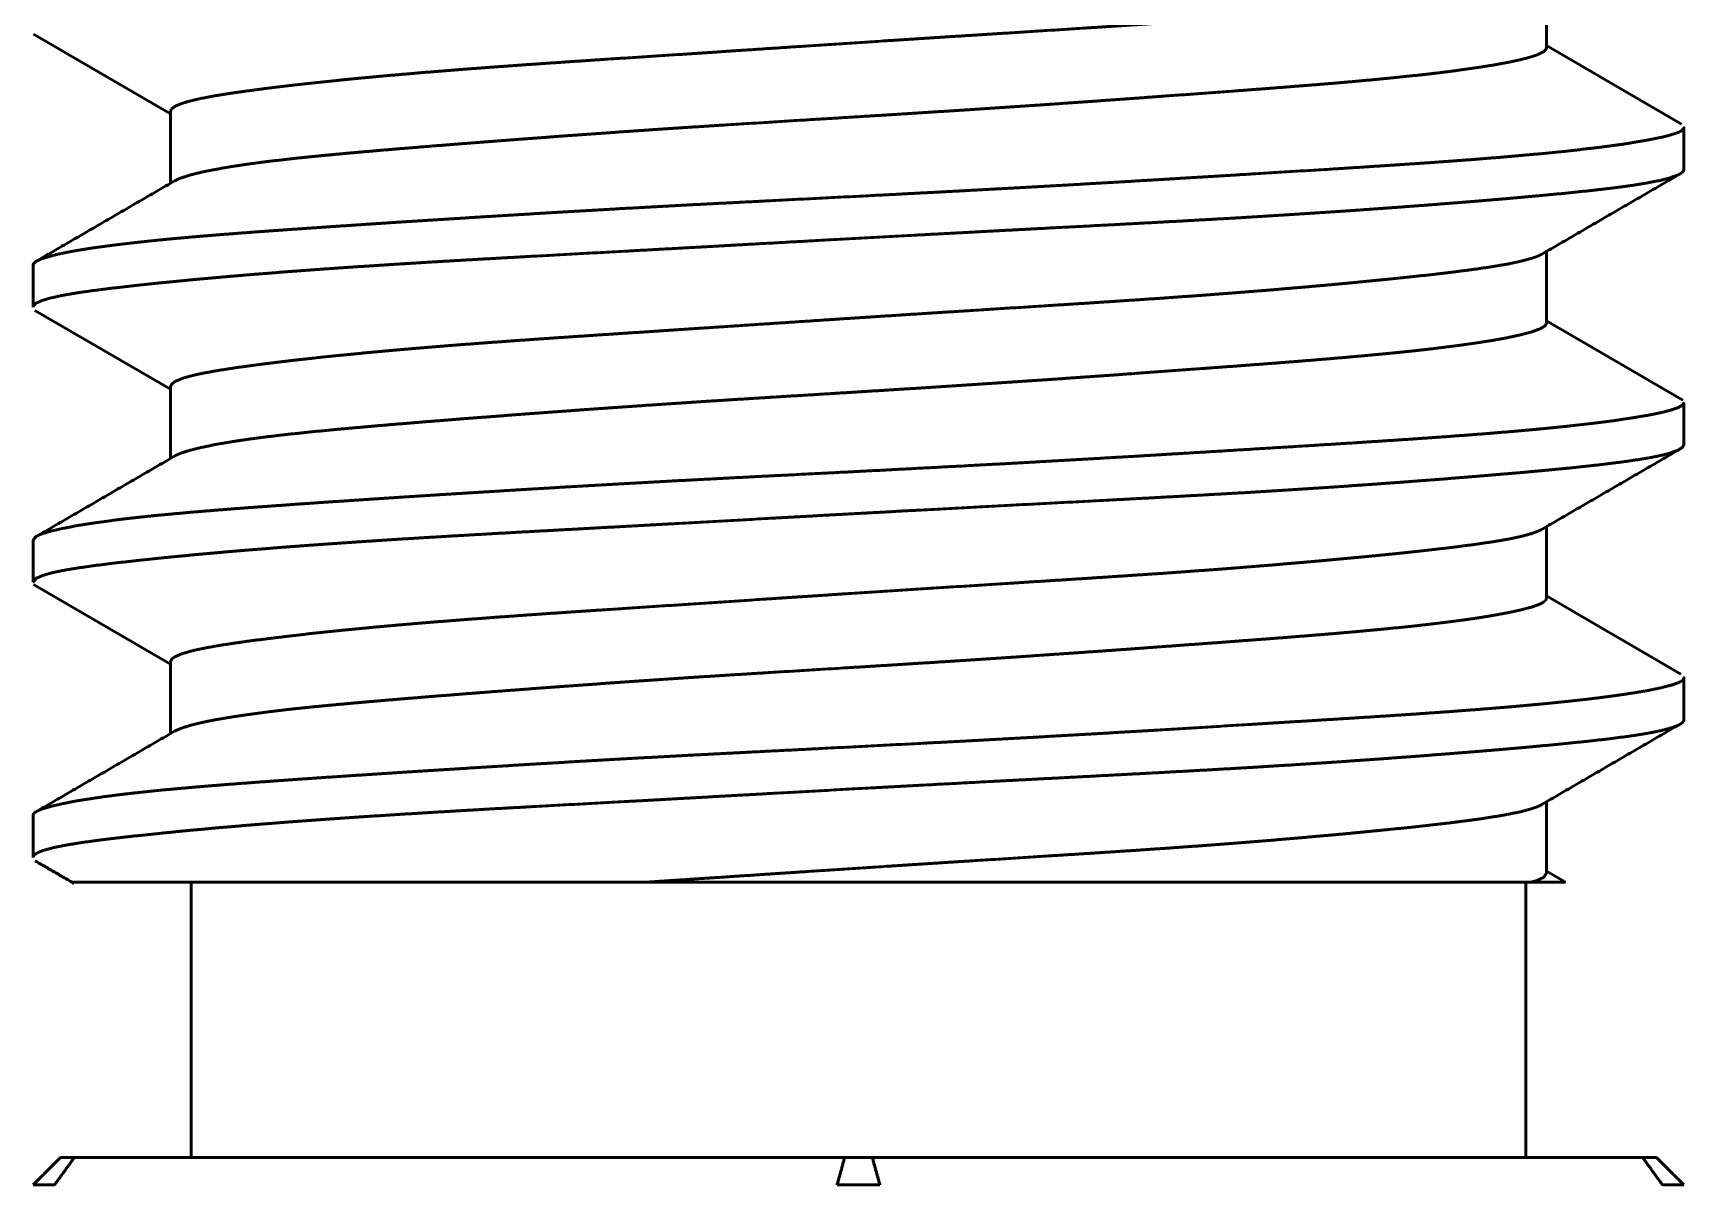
# Paper-space layout 'Layout1' of a CAD drawing. Header units: millimetres. Extents: x 0 to 420, y 0 to 297.
# Drawn here: x 94.93 to 100.93, y 152.51 to 156.69 of the extents above; entities that cross this region are included whole.
import ezdxf

# ---------------------------------------------------------------- set-up
doc = ezdxf.new("R2010")
doc.units = ezdxf.units.MM
doc.layers.add('170', color=7, linetype='Continuous', true_color=0xffffff)

psp = doc.layouts.get("Layout1")

# ---------------------------------------------------------------- linework, layer by layer
at = {"layer": '170', "color": 155, "linetype": 'Continuous', "lineweight": 50}
for p, q in [((100.4341, 156.6409), (100.4341, 156.9013)), ((94.936, 156.6908), (95.4341, 156.4013)), ((100.9254, 156.3639), (100.4341, 156.6493)), ((95.4341, 156.4101), (95.4341, 156.1493)), ((100.9341, 156.1991), (100.9341, 156.352)), ((100.4341, 155.6409), (100.4341, 155.9008)), ((94.9341, 155.8519), (94.9341, 155.6991)), ((94.9412, 155.6871), (95.4341, 155.4009)), ((100.9299, 155.361), (100.4341, 155.6491)), ((95.4341, 155.4101), (95.4341, 155.149)), ((100.9341, 155.1991), (100.9341, 155.352)), ((100.4341, 154.6409), (100.4341, 154.9009)), ((94.9341, 154.8519), (94.9341, 154.6991)), ((94.936, 154.6907), (95.4341, 154.4014)), ((100.923, 154.3651), (100.4341, 154.6492)), ((95.4341, 154.4101), (95.4341, 154.1493)), ((100.9341, 154.1991), (100.9341, 154.3519)), ((100.4341, 153.641), (100.4341, 153.9012)), ((94.9341, 153.852), (94.9341, 153.699)), ((95.5091, 153.6088), (95.5091, 152.6088)), ((100.3591, 152.6088), (100.3591, 153.6088)), ((100.4976, 153.6123), (100.4341, 153.6492)), ((95.0843, 152.6088), (97.8838, 152.6088)), ((97.9843, 152.6088), (100.7838, 152.6088))]:
    psp.add_line(p, q, dxfattribs=at)
for points, knots in [([(100.4246, 156.8959), (100.4225, 156.8944), (100.4142, 156.8894), (100.4037, 156.8845), (100.3763, 156.8747), (100.3401, 156.8652), (100.3188, 156.8605), (100.2952, 156.8558), (100.2826, 156.8535), (100.2695, 156.8512), (100.2558, 156.8488), (100.2415, 156.8465), (100.1796, 156.8373), (100.11, 156.8282), (100.0329, 156.8189), (99.9482, 156.8095), (99.9031, 156.8048), (99.856, 156.8), (99.807, 156.7951), (99.7562, 156.7902), (99.6505, 156.7803), (99.5391, 156.7704), (99.4222, 156.7605), (99.2997, 156.7507), (99.2364, 156.7458), (99.1717, 156.741), (99.1056, 156.7362), (99.0387, 156.7316), (98.9027, 156.7224), (98.7637, 156.7133), (98.4769, 156.695), (98.4034, 156.6903), (98.3292, 156.6856), (98.1803, 156.6761), (98.0314, 156.6665), (97.7337, 156.647), (97.5105, 156.6321), (97.3633, 156.6223), (97.2907, 156.6175), (97.0081, 156.5989), (96.8711, 156.5898), (96.7373, 156.5806), (96.6716, 156.5759), (96.6393, 156.5736), (96.6074, 156.5713), (96.5445, 156.5666), (96.4831, 156.5619), (96.3645, 156.5524), (96.2514, 156.5427), (96.197, 156.5379), (96.1439, 156.5329), (96.118, 156.5305), (96.0923, 156.528), (96.0671, 156.5255), (96.0422, 156.523), (95.9476, 156.513), (95.8606, 156.5031), (95.7811, 156.4935), (95.7092, 156.484), (95.6761, 156.4794), (95.6449, 156.4748), (95.6157, 156.4702), (95.5886, 156.4656), (95.541, 156.4565), (95.5021, 156.4473), (95.472, 156.4381), (95.4505, 156.4287), (95.443, 156.4239), (95.4378, 156.419), (95.436, 156.4166), (95.4348, 156.4142), (95.4341, 156.4104)], [0, 0, 0.000512, 0.002434, 0.004737, 0.010538, 0.017975, 0.022319, 0.027087, 0.029632, 0.032286, 0.03505, 0.03792, 0.050371, 0.064327, 0.079773, 0.09671, 0.10574, 0.115147, 0.124942, 0.135076, 0.156198, 0.178428, 0.201754, 0.226179, 0.238809, 0.251719, 0.264889, 0.278221, 0.30533, 0.333022, 0.390151, 0.404801, 0.419595, 0.449259, 0.478919, 0.538231, 0.582706, 0.612056, 0.626507, 0.682833, 0.710116, 0.736801, 0.749887, 0.756325, 0.762694, 0.775221, 0.787467, 0.811131, 0.833694, 0.844561, 0.85515, 0.86034, 0.86546, 0.870509, 0.875476, 0.894398, 0.911803, 0.927716, 0.942135, 0.948781, 0.95505, 0.960936, 0.966405, 0.97604, 0.983973, 0.990249, 0.994913, 0.996674, 0.99809, 0.998689, 0.999229, 1, 1]), ([(95.45, 156.1585), (95.4511, 156.1591), (95.4729, 156.1687), (95.5035, 156.1784), (95.5126, 156.1809), (95.5223, 156.1834), (95.5325, 156.1859), (95.5432, 156.1884), (95.5662, 156.1933), (95.5912, 156.1983), (95.6473, 156.2082), (95.7115, 156.218), (95.7837, 156.2276), (95.8642, 156.237), (95.9074, 156.2417), (95.9523, 156.2462), (95.9987, 156.2508), (96.0468, 156.2553), (96.1478, 156.2644), (96.2551, 156.2736), (96.3112, 156.2782), (96.3984, 156.2853), (96.4585, 156.2901), (96.4891, 156.2925), (96.614, 156.3022), (96.7429, 156.3119), (96.8758, 156.3217), (97.0127, 156.3316), (97.0827, 156.3365), (97.1895, 156.3438), (97.2618, 156.3487), (97.298, 156.3511), (97.4438, 156.3605), (97.7388, 156.3788), (97.9629, 156.3926), (98.1134, 156.402), (98.1881, 156.4068), (98.3362, 156.4163), (98.4823, 156.426), (98.6266, 156.4357), (98.769, 156.4457), (98.8395, 156.4507), (98.9094, 156.4557), (99.0455, 156.4656), (99.304, 156.4846), (99.4262, 156.4938), (99.5438, 156.503), (99.6008, 156.5075), (99.6561, 156.5121), (99.7096, 156.5167), (99.7614, 156.5213), (99.8598, 156.5306), (99.9512, 156.54), (99.9944, 156.5448), (100.0358, 156.5496), (100.0755, 156.5544), (100.1134, 156.5594), (100.183, 156.5692), (100.2442, 156.5791), (100.297, 156.5889), (100.3414, 156.5986), (100.3605, 156.6033), (100.3775, 156.608), (100.3851, 156.6104), (100.3923, 156.6127), (100.3989, 156.6151), (100.4049, 156.6174), (100.4233, 156.6266), (100.4327, 156.6357), (100.4341, 156.6409)], [0, 0, 0.000248, 0.004982, 0.011396, 0.013271, 0.015256, 0.017345, 0.019536, 0.024215, 0.029293, 0.04064, 0.05357, 0.068087, 0.084224, 0.092875, 0.101854, 0.111155, 0.120772, 0.140963, 0.162419, 0.173623, 0.191035, 0.20305, 0.209161, 0.234111, 0.259861, 0.286402, 0.313731, 0.327696, 0.349022, 0.363448, 0.370684, 0.399774, 0.458623, 0.503348, 0.533377, 0.548289, 0.577831, 0.607002, 0.635803, 0.66423, 0.678304, 0.692247, 0.71944, 0.771044, 0.795462, 0.818947, 0.830328, 0.841376, 0.852075, 0.862429, 0.882108, 0.900423, 0.909071, 0.917376, 0.925336, 0.932945, 0.946955, 0.959291, 0.969982, 0.979039, 0.982955, 0.986458, 0.988057, 0.989553, 0.990944, 0.992231, 0.996326, 0.99894, 1, 1]), ([(100.9341, 156.352), (100.9341, 156.3514), (100.9325, 156.3469), (100.9282, 156.3423), (100.925, 156.34), (100.9212, 156.3377), (100.9167, 156.3354), (100.9115, 156.3331), (100.8841, 156.324), (100.8463, 156.3147), (100.7983, 156.3052), (100.74, 156.2953), (100.7069, 156.2904), (100.6712, 156.2854), (100.6524, 156.2829), (100.633, 156.2804), (100.613, 156.2779), (100.5924, 156.2754), (100.5045, 156.2655), (100.4079, 156.2559), (100.3024, 156.2464), (100.1882, 156.237), (100.1583, 156.2347), (100.1277, 156.2324), (100.0967, 156.2301), (100.065, 156.2278), (100.0005, 156.2232), (99.9344, 156.2187), (99.7974, 156.2097), (99.6542, 156.2006), (99.3488, 156.1818), (99.187, 156.1719), (99.0215, 156.1619), (98.853, 156.1519), (98.6814, 156.142), (98.5068, 156.1322), (98.3291, 156.1225), (98.2842, 156.1201), (98.1943, 156.1154), (98.0598, 156.1083), (97.9702, 156.1037), (97.6134, 156.0855), (97.4357, 156.0764), (97.347, 156.0718), (97.2586, 156.0671), (97.0844, 156.0576), (96.9143, 156.0478), (96.7482, 156.0379), (96.5861, 156.028), (96.4281, 156.0181), (96.2746, 156.0083), (96.128, 155.9987), (95.9884, 155.9893), (95.856, 155.9802), (95.7306, 155.9711), (95.6705, 155.9666), (95.6123, 155.962), (95.5839, 155.9598), (95.5561, 155.9575), (95.5288, 155.9552), (95.5022, 155.9529), (95.4016, 155.9437), (95.3104, 155.9343), (95.2284, 155.9245), (95.1558, 155.9146), (95.1391, 155.9121), (95.123, 155.9095), (95.1076, 155.907), (95.0927, 155.9045), (95.0651, 155.8995), (95.0401, 155.8945), (94.9981, 155.8846), (94.9666, 155.875), (94.9456, 155.8655), (94.9352, 155.8562), (94.9341, 155.852)], [0, 0, 0.000096, 0.000898, 0.001935, 0.002581, 0.003323, 0.004163, 0.005104, 0.009883, 0.016322, 0.02443, 0.034222, 0.039756, 0.045721, 0.048864, 0.052111, 0.05545, 0.05888, 0.073516, 0.089601, 0.107127, 0.126104, 0.131078, 0.136144, 0.141306, 0.146554, 0.15726, 0.168233, 0.190962, 0.21473, 0.265378, 0.292227, 0.319668, 0.347618, 0.376075, 0.405035, 0.434508, 0.441953, 0.456851, 0.479155, 0.493998, 0.553164, 0.582622, 0.597319, 0.611984, 0.640864, 0.669075, 0.696623, 0.723512, 0.74973, 0.775197, 0.799522, 0.822674, 0.84466, 0.865478, 0.875447, 0.885117, 0.889834, 0.894456, 0.898979, 0.903404, 0.92013, 0.935319, 0.948986, 0.96112, 0.963913, 0.966606, 0.969204, 0.971696, 0.976348, 0.980563, 0.987703, 0.993155, 0.99697, 0.999284, 1, 1]), ([(94.9341, 155.6994), (94.9351, 155.7035), (94.9453, 155.7133), (94.9662, 155.7227), (94.9975, 155.732), (95.0393, 155.7411), (95.0641, 155.7457), (95.0916, 155.7502), (95.1063, 155.7525), (95.1217, 155.7547), (95.1378, 155.757), (95.1545, 155.7593), (95.2271, 155.7684), (95.309, 155.7777), (95.4001, 155.7873), (95.5004, 155.7971), (95.554, 155.8021), (95.6099, 155.8071), (95.6388, 155.8097), (95.6682, 155.8122), (95.698, 155.8147), (95.7283, 155.8172), (95.8538, 155.8272), (95.9862, 155.8369), (96.1255, 155.8465), (96.2717, 155.8559), (96.3093, 155.8583), (96.3859, 155.8629), (96.5036, 155.8699), (96.5833, 155.8744), (96.7456, 155.8835), (97.0815, 155.9019), (97.2992, 155.9139), (97.3879, 155.9188), (97.5213, 155.9263), (97.7887, 155.9412), (98.1461, 155.9607), (98.3252, 155.9703), (98.4148, 155.975), (98.4593, 155.9774), (98.5915, 155.9843), (98.8503, 155.9979), (99.0188, 156.0069), (99.1018, 156.0114), (99.2247, 156.0183), (99.3057, 156.0229), (99.3458, 156.0253), (99.5021, 156.0349), (99.6519, 156.0447), (99.7952, 156.0546), (99.9321, 156.0646), (99.9981, 156.0696), (100.0625, 156.0746), (100.1252, 156.0795), (100.1859, 156.0845), (100.3005, 156.0941), (100.4062, 156.1036), (100.503, 156.1129), (100.5909, 156.122), (100.6314, 156.1266), (100.6697, 156.1311), (100.688, 156.1334), (100.7056, 156.1357), (100.7225, 156.138), (100.7388, 156.1403), (100.7974, 156.1495), (100.8457, 156.159), (100.8835, 156.1687), (100.911, 156.1786), (100.9163, 156.1811), (100.9208, 156.1836), (100.9247, 156.1861), (100.928, 156.1886), (100.9324, 156.1936), (100.9341, 156.1986), (100.9341, 156.1992)], [0, 0, 0.000701, 0.003036, 0.006827, 0.012234, 0.019313, 0.02349, 0.028099, 0.030568, 0.033146, 0.035835, 0.038624, 0.050743, 0.064389, 0.079551, 0.096228, 0.10514, 0.114438, 0.119236, 0.124118, 0.129076, 0.134107, 0.154946, 0.176926, 0.200037, 0.224287, 0.230529, 0.243232, 0.262747, 0.275963, 0.302872, 0.358566, 0.394651, 0.409356, 0.431486, 0.475815, 0.535073, 0.564769, 0.57961, 0.586984, 0.608902, 0.651814, 0.679744, 0.693505, 0.713888, 0.727307, 0.733955, 0.759888, 0.784738, 0.808521, 0.831239, 0.842196, 0.852882, 0.863295, 0.873382, 0.892429, 0.909991, 0.926086, 0.940709, 0.947467, 0.953849, 0.956896, 0.959838, 0.962671, 0.965394, 0.975215, 0.983348, 0.989824, 0.994661, 0.99562, 0.996485, 0.997251, 0.997929, 0.99903, 0.999896, 1, 1]), ([(100.4176, 155.8912), (100.4045, 155.8848), (100.3985, 155.8824), (100.3919, 155.8799), (100.3847, 155.8774), (100.377, 155.875), (100.3408, 155.8653), (100.2962, 155.856), (100.2432, 155.8468), (100.182, 155.8377), (100.1482, 155.8331), (100.1123, 155.8285), (100.0936, 155.8261), (100.0743, 155.8238), (100.0547, 155.8214), (100.0345, 155.8191), (99.9497, 155.8097), (99.8581, 155.8002), (99.7596, 155.7905), (99.6544, 155.7807), (99.627, 155.7782), (99.5992, 155.7757), (99.5422, 155.7707), (99.4839, 155.7657), (99.4244, 155.7607), (99.302, 155.7509), (99.175, 155.7413), (99.0435, 155.7319), (98.9074, 155.7227), (98.7669, 155.7135), (98.6242, 155.7044), (98.3336, 155.6859), (98.1857, 155.6765), (97.9984, 155.6644), (97.9231, 155.6595), (97.8108, 155.6521), (97.5882, 155.6373), (97.3686, 155.6227), (97.2959, 155.6179), (97.2236, 155.6131), (97.1517, 155.6084), (97.0106, 155.5991), (96.8736, 155.5899), (96.7407, 155.5808), (96.6119, 155.5716), (96.5491, 155.5669), (96.4873, 155.5622), (96.4265, 155.5574), (96.3671, 155.5526), (96.2533, 155.5429), (96.146, 155.5331), (96.0452, 155.5233), (95.9509, 155.5134), (95.9062, 155.5084), (95.8631, 155.5034), (95.8422, 155.501), (95.8218, 155.4985), (95.802, 155.4961), (95.7826, 155.4937), (95.7104, 155.4842), (95.6463, 155.475), (95.5903, 155.4659), (95.5425, 155.4568), (95.5319, 155.4545), (95.5217, 155.4522), (95.5121, 155.4499), (95.503, 155.4476), (95.4866, 155.4429), (95.4724, 155.4382), (95.4508, 155.4288), (95.438, 155.4193), (95.4341, 155.4105)], [0, 0, 0.002889, 0.004189, 0.005593, 0.007106, 0.008719, 0.016181, 0.025261, 0.03596, 0.048296, 0.055083, 0.062292, 0.066055, 0.069916, 0.073865, 0.0779, 0.094896, 0.113247, 0.132948, 0.154005, 0.159483, 0.165046, 0.176435, 0.188096, 0.199986, 0.224448, 0.249812, 0.276071, 0.303236, 0.331272, 0.359753, 0.417757, 0.447277, 0.484668, 0.499695, 0.522115, 0.566531, 0.610387, 0.624882, 0.639313, 0.653673, 0.681845, 0.70919, 0.735719, 0.761437, 0.773989, 0.786335, 0.798473, 0.81034, 0.833093, 0.854549, 0.874724, 0.893614, 0.902574, 0.911205, 0.915394, 0.919485, 0.923471, 0.927354, 0.941866, 0.954761, 0.966056, 0.975748, 0.977919, 0.979992, 0.981961, 0.983826, 0.98723, 0.990201, 0.994901, 0.998075, 1, 1]), ([(95.4446, 155.1552), (95.4516, 155.1594), (95.4616, 155.1642), (95.4738, 155.169), (95.5047, 155.1788), (95.5441, 155.1886), (95.592, 155.1985), (95.6485, 155.2084), (95.664, 155.2109), (95.68, 155.2133), (95.6965, 155.2158), (95.7136, 155.2183), (95.7491, 155.2232), (95.7864, 155.2279), (95.8666, 155.2373), (95.9539, 155.2464), (96.0484, 155.2555), (96.1502, 155.2646), (96.1768, 155.267), (96.2312, 155.2716), (96.2589, 155.2739), (96.3153, 155.2786), (96.3729, 155.2833), (96.492, 155.2927), (96.6161, 155.3023), (96.7453, 155.3121), (96.8795, 155.322), (97.0176, 155.3319), (97.1581, 155.3417), (97.301, 155.3513), (97.4462, 155.3607), (97.5196, 155.3653), (97.631, 155.3722), (97.7059, 155.3768), (97.8932, 155.3883), (98.0423, 155.3976), (98.1908, 155.4069), (98.3386, 155.4165), (98.4858, 155.4262), (98.559, 155.4311), (98.6315, 155.4361), (98.7738, 155.446), (98.9125, 155.4559), (99.1794, 155.4754), (99.3075, 155.4849), (99.3698, 155.4895), (99.4305, 155.4941), (99.5474, 155.5032), (99.6582, 155.5123), (99.763, 155.5215), (99.8617, 155.5308), (99.8854, 155.5331), (99.9087, 155.5355), (99.9317, 155.5379), (99.9541, 155.5403), (99.9974, 155.5451), (100.0387, 155.5499), (100.1154, 155.5596), (100.1842, 155.5694), (100.2452, 155.5793), (100.2982, 155.5891), (100.3101, 155.5916), (100.3216, 155.5941), (100.3325, 155.5965), (100.3428, 155.5989), (100.3618, 155.6037), (100.3785, 155.6084), (100.4054, 155.6176), (100.4235, 155.6267), (100.4292, 155.6313), (100.4328, 155.6359), (100.4337, 155.6382), (100.4341, 155.6405), (100.4341, 155.6411)], [0, 0, 0.001617, 0.003826, 0.006437, 0.012878, 0.020957, 0.030687, 0.042091, 0.045207, 0.04843, 0.05176, 0.055189, 0.062317, 0.069804, 0.08585, 0.103312, 0.122196, 0.142517, 0.147828, 0.158687, 0.164215, 0.175464, 0.186965, 0.210723, 0.23548, 0.261239, 0.288018, 0.315554, 0.343562, 0.372032, 0.400967, 0.415608, 0.437791, 0.452723, 0.490046, 0.519758, 0.549343, 0.578801, 0.60813, 0.622737, 0.637187, 0.665554, 0.693214, 0.746428, 0.771967, 0.784389, 0.796502, 0.81982, 0.841936, 0.862858, 0.882575, 0.887313, 0.891977, 0.896556, 0.90104, 0.909707, 0.917976, 0.93335, 0.947175, 0.959456, 0.970179, 0.972613, 0.974942, 0.977162, 0.979269, 0.983158, 0.986616, 0.992268, 0.9963, 0.99776, 0.998912, 0.999406, 0.999875, 1, 1]), ([(100.9341, 155.352), (100.9284, 155.3425), (100.9122, 155.3334), (100.8853, 155.3243), (100.8768, 155.322), (100.8677, 155.3197), (100.858, 155.3173), (100.8475, 155.315), (100.8246, 155.3102), (100.7993, 155.3053), (100.7411, 155.2955), (100.6732, 155.2856), (100.5954, 155.2757), (100.5077, 155.2659), (100.4601, 155.2609), (100.4102, 155.2561), (100.3583, 155.2513), (100.3044, 155.2465), (100.1906, 155.2372), (100.0689, 155.2281), (99.9394, 155.219), (99.8018, 155.21), (99.7302, 155.2054), (99.6572, 155.2008), (99.5829, 155.1962), (99.3525, 155.182), (99.1107, 155.1673), (98.9856, 155.1598), (98.9432, 155.1572), (98.8576, 155.1522), (98.6847, 155.1422), (98.5101, 155.1324), (98.3339, 155.1228), (98.0664, 155.1087), (97.886, 155.0994), (97.6165, 155.0857), (97.4393, 155.0766), (97.2641, 155.0674), (97.0908, 155.0579), (97.0049, 155.0531), (96.9195, 155.0481), (96.8348, 155.0431), (96.7515, 155.0381), (96.589, 155.0282), (96.4318, 155.0183), (96.2798, 155.0086), (96.1332, 154.9991), (96.0619, 154.9943), (95.992, 154.9896), (95.9242, 154.9849), (95.8584, 154.9803), (95.7329, 154.9713), (95.6154, 154.9623), (95.5061, 154.9533), (95.4049, 154.944), (95.3809, 154.9417), (95.3574, 154.9393), (95.3345, 154.9369), (95.3123, 154.9345), (95.2698, 154.9296), (95.2298, 154.9247), (95.1572, 154.9148), (95.0946, 154.9048), (95.0419, 154.8948), (94.9992, 154.8849), (94.9818, 154.88), (94.9671, 154.8752), (94.9552, 154.8704), (94.9459, 154.8657), (94.9341, 154.8521)], [0, 0, 0.001825, 0.004905, 0.009616, 0.011061, 0.012617, 0.014282, 0.01606, 0.019926, 0.0242, 0.033966, 0.04534, 0.058323, 0.072929, 0.080852, 0.089155, 0.09779, 0.106755, 0.125661, 0.145867, 0.167372, 0.190196, 0.202086, 0.214196, 0.22652, 0.264749, 0.304855, 0.325617, 0.332644, 0.34685, 0.375529, 0.404485, 0.433714, 0.478067, 0.507978, 0.552659, 0.582039, 0.6111, 0.639839, 0.65409, 0.668255, 0.682296, 0.696114, 0.723082, 0.749171, 0.774386, 0.79872, 0.810554, 0.822145, 0.833409, 0.84433, 0.865165, 0.884666, 0.902839, 0.919667, 0.923663, 0.92757, 0.931375, 0.935076, 0.942164, 0.948839, 0.960968, 0.971472, 0.980356, 0.987604, 0.990597, 0.993157, 0.995289, 0.997012, 1, 1]), ([(94.9341, 154.6992), (94.9457, 154.7134), (94.9667, 154.7229), (94.9984, 154.7323), (95.0081, 154.7346), (95.0184, 154.7369), (95.0294, 154.7392), (95.041, 154.7415), (95.0661, 154.746), (95.0936, 154.7505), (95.1562, 154.7595), (95.2285, 154.7686), (95.3108, 154.7779), (95.403, 154.7876), (95.5043, 154.7975), (95.6136, 154.8075), (95.7309, 154.8174), (95.8561, 154.8273), (95.9217, 154.8323), (95.9892, 154.8371), (96.0588, 154.842), (96.1303, 154.8468), (96.2772, 154.8563), (96.4292, 154.8655), (96.5864, 154.8746), (96.7486, 154.8837), (96.916, 154.8928), (97.0016, 154.8975), (97.0877, 154.9022), (97.2613, 154.9118), (97.6136, 154.9314), (97.7923, 154.9414), (97.8823, 154.9463), (97.9727, 154.9513), (98.1528, 154.9611), (98.5072, 154.9799), (98.8542, 154.9981), (98.9397, 155.0027), (99.0245, 155.0072), (99.1899, 155.0163), (99.3501, 155.0255), (99.505, 155.035), (99.6546, 155.0448), (99.7989, 155.0548), (99.8342, 155.0574), (99.9032, 155.0624), (99.9369, 155.0649), (100.0029, 155.0699), (100.0668, 155.0749), (100.1887, 155.0847), (100.3025, 155.0943), (100.3564, 155.0991), (100.4083, 155.1038), (100.4334, 155.1061), (100.4581, 155.1085), (100.4823, 155.1108), (100.5058, 155.1131), (100.5939, 155.1223), (100.672, 155.1314), (100.7401, 155.1405), (100.7984, 155.1497), (100.8238, 155.1544), (100.8466, 155.1592), (100.867, 155.1641), (100.8847, 155.169), (100.9118, 155.179), (100.9283, 155.1889), (100.9341, 155.1994)], [0, 0, 0.003037, 0.006851, 0.012334, 0.013977, 0.015727, 0.017584, 0.019541, 0.023761, 0.028387, 0.038847, 0.050922, 0.06462, 0.079968, 0.096824, 0.115004, 0.134492, 0.155281, 0.166167, 0.177383, 0.188933, 0.200791, 0.225159, 0.250378, 0.276437, 0.30334, 0.331092, 0.345281, 0.359564, 0.388348, 0.44676, 0.476388, 0.491309, 0.5063, 0.536158, 0.594925, 0.652446, 0.666628, 0.680679, 0.708115, 0.734675, 0.760367, 0.785192, 0.809137, 0.814986, 0.826446, 0.832048, 0.843001, 0.853618, 0.873855, 0.892764, 0.901722, 0.910346, 0.914532, 0.918631, 0.922649, 0.926574, 0.941239, 0.954248, 0.96563, 0.975392, 0.979666, 0.983535, 0.986998, 0.990037, 0.994828, 0.998006, 1, 1]), ([(100.4163, 154.8906), (100.405, 154.885), (100.378, 154.8753), (100.3423, 154.8657), (100.321, 154.8609), (100.2975, 154.8562), (100.2719, 154.8516), (100.2443, 154.847), (100.1831, 154.8378), (100.1142, 154.8287), (100.0374, 154.8194), (99.9528, 154.81), (99.9304, 154.8076), (99.9075, 154.8052), (99.8841, 154.8028), (99.8603, 154.8004), (99.8116, 154.7955), (99.7614, 154.7907), (99.6565, 154.7809), (99.5456, 154.771), (99.4287, 154.7611), (99.3059, 154.7512), (99.2742, 154.7487), (99.2101, 154.7439), (99.1776, 154.7415), (99.1121, 154.7367), (99.0457, 154.732), (98.9104, 154.7229), (98.7716, 154.7138), (98.6294, 154.7047), (98.557, 154.7001), (98.4838, 154.6954), (98.1883, 154.6766), (97.8909, 154.6574), (97.7414, 154.6475), (97.5917, 154.6376), (97.2987, 154.6181), (97.0156, 154.5994), (96.9464, 154.5948), (96.8437, 154.5879), (96.7765, 154.5833), (96.7433, 154.581), (96.6141, 154.5717), (96.49, 154.5624), (96.371, 154.5529), (96.2573, 154.5433), (96.2297, 154.5408), (96.2024, 154.5384), (96.1754, 154.5359), (96.1488, 154.5334), (96.097, 154.5284), (96.047, 154.5235), (95.9525, 154.5135), (95.8653, 154.5037), (95.7854, 154.494), (95.7127, 154.4845), (95.6792, 154.4798), (95.6477, 154.4752), (95.6184, 154.4706), (95.5912, 154.466), (95.5434, 154.457), (95.5041, 154.4478), (95.4734, 154.4386), (95.4513, 154.4291), (95.4472, 154.4267), (95.4436, 154.4243), (95.4406, 154.4219), (95.4382, 154.4195), (95.4341, 154.4104)], [0, 0, 0.002504, 0.008223, 0.015606, 0.019941, 0.02471, 0.029898, 0.035476, 0.047797, 0.06166, 0.077063, 0.094025, 0.098512, 0.103098, 0.10778, 0.112545, 0.122297, 0.132351, 0.153349, 0.175526, 0.198885, 0.223436, 0.229764, 0.24259, 0.249067, 0.262154, 0.27541, 0.302435, 0.330142, 0.358531, 0.372983, 0.38761, 0.446587, 0.505974, 0.535819, 0.565713, 0.6242, 0.680727, 0.694551, 0.715052, 0.728484, 0.735101, 0.760922, 0.785713, 0.809484, 0.832228, 0.837753, 0.843213, 0.848608, 0.853931, 0.864305, 0.874312, 0.893235, 0.910718, 0.926764, 0.941358, 0.948104, 0.95445, 0.960361, 0.965842, 0.975541, 0.983576, 0.989971, 0.994752, 0.995704, 0.996563, 0.997329, 0.998012, 1, 1]), ([(95.4496, 154.1583), (95.4521, 154.1596), (95.4743, 154.1692), (95.5053, 154.1789), (95.5241, 154.1838), (95.5451, 154.1888), (95.5565, 154.1913), (95.5684, 154.1938), (95.5808, 154.1963), (95.5938, 154.1988), (95.6506, 154.2087), (95.7152, 154.2185), (95.7877, 154.2281), (95.8681, 154.2374), (95.9112, 154.2421), (95.9564, 154.2467), (96.0034, 154.2513), (96.0519, 154.2558), (96.1535, 154.2649), (96.2611, 154.2741), (96.3748, 154.2834), (96.4945, 154.2929), (96.5253, 154.2953), (96.5882, 154.3002), (96.6846, 154.3075), (96.7499, 154.3124), (96.8833, 154.3223), (97.0201, 154.3321), (97.1605, 154.3419), (97.3044, 154.3515), (97.3776, 154.3563), (97.4512, 154.361), (97.5987, 154.3702), (97.8957, 154.3885), (97.9703, 154.3931), (98.1199, 154.4024), (98.195, 154.4072), (98.3438, 154.4168), (98.4903, 154.4265), (98.6344, 154.4363), (98.7761, 154.4462), (98.846, 154.4511), (98.9498, 154.4586), (99.0182, 154.4636), (99.184, 154.4757), (99.3108, 154.4851), (99.4326, 154.4943), (99.5493, 154.5034), (99.6057, 154.508), (99.6608, 154.5125), (99.6879, 154.5149), (99.7146, 154.5172), (99.7408, 154.5195), (99.7665, 154.5218), (99.8649, 154.5311), (99.9561, 154.5405), (100.04, 154.5501), (100.1167, 154.5598), (100.1347, 154.5623), (100.1523, 154.5647), (100.1694, 154.5672), (100.1861, 154.5697), (100.2177, 154.5747), (100.2472, 154.5796), (100.2996, 154.5895), (100.3436, 154.5991), (100.379, 154.6085), (100.4059, 154.6178), (100.416, 154.6224), (100.4239, 154.627), (100.4296, 154.6316), (100.4329, 154.6362), (100.4341, 154.6409)], [0, 0, 0.000562, 0.005376, 0.011841, 0.015713, 0.020018, 0.022338, 0.024765, 0.02729, 0.029916, 0.04139, 0.054412, 0.068971, 0.085082, 0.093725, 0.102769, 0.112165, 0.12187, 0.142181, 0.163693, 0.186394, 0.2103, 0.216466, 0.229026, 0.248268, 0.261317, 0.287941, 0.315261, 0.343278, 0.371997, 0.386613, 0.401287, 0.430726, 0.489962, 0.504844, 0.534706, 0.549675, 0.579381, 0.608609, 0.637363, 0.665646, 0.679612, 0.700333, 0.713989, 0.747083, 0.772408, 0.796724, 0.820029, 0.831302, 0.842317, 0.847726, 0.853058, 0.858295, 0.863442, 0.883121, 0.901367, 0.91819, 0.933585, 0.937209, 0.940742, 0.944186, 0.947534, 0.953915, 0.959864, 0.970494, 0.979451, 0.986752, 0.992407, 0.994629, 0.996454, 0.997901, 0.999036, 1, 1]), ([(100.9341, 154.3521), (100.9341, 154.3519), (100.9327, 154.3473), (100.9287, 154.3427), (100.922, 154.3382), (100.9126, 154.3336), (100.8859, 154.3245), (100.8488, 154.3152), (100.8013, 154.3057), (100.7431, 154.2958), (100.7269, 154.2933), (100.7101, 154.2908), (100.6927, 154.2883), (100.6747, 154.2858), (100.6369, 154.2809), (100.5969, 154.2759), (100.5099, 154.2661), (100.4138, 154.2564), (100.3622, 154.2516), (100.3084, 154.2469), (100.2806, 154.2445), (100.2523, 154.2422), (100.2233, 154.2398), (100.1938, 154.2375), (100.0713, 154.2282), (99.9419, 154.2192), (99.8056, 154.2102), (99.6626, 154.2012), (99.5126, 154.1919), (99.3561, 154.1823), (99.0311, 154.1625), (98.863, 154.1525), (98.6911, 154.1426), (98.5155, 154.1327), (98.4265, 154.1278), (98.3375, 154.123), (98.1592, 154.1135), (97.8019, 154.0951), (97.5782, 154.0838), (97.4887, 154.0792), (97.3552, 154.0722), (97.2673, 154.0676), (97.0941, 154.0581), (96.9242, 154.0484), (96.7576, 154.0385), (96.5944, 154.0285), (96.5141, 154.0235), (96.4352, 154.0186), (96.2825, 154.0088), (96.1362, 153.9992), (95.9964, 153.9899), (95.8632, 153.9807), (95.7365, 153.9715), (95.676, 153.967), (95.6177, 153.9625), (95.5617, 153.9579), (95.508, 153.9534), (95.4072, 153.9443), (95.3154, 153.9348), (95.2729, 153.93), (95.2326, 153.9251), (95.2133, 153.9226), (95.1946, 153.9201), (95.1764, 153.9176), (95.1589, 153.915), (95.0956, 153.905), (95.0428, 153.895), (95.0003, 153.8852), (94.9681, 153.8755), (94.956, 153.8707), (94.9465, 153.866), (94.9427, 153.8636), (94.9396, 153.8613), (94.9372, 153.8589), (94.9355, 153.8566), (94.9341, 153.852)], [0, 0, 0.000024, 0.00082, 0.001832, 0.003179, 0.004906, 0.009571, 0.015902, 0.023933, 0.033697, 0.036412, 0.039228, 0.042141, 0.045149, 0.051452, 0.058135, 0.072627, 0.088625, 0.09719, 0.106136, 0.110754, 0.115467, 0.12028, 0.12518, 0.145516, 0.166994, 0.189599, 0.213334, 0.238209, 0.264164, 0.318078, 0.345959, 0.374459, 0.403586, 0.41834, 0.433106, 0.462665, 0.521889, 0.558975, 0.573825, 0.595948, 0.61052, 0.639246, 0.667422, 0.695048, 0.722117, 0.735437, 0.748522, 0.773869, 0.798136, 0.821327, 0.843443, 0.864468, 0.874519, 0.884195, 0.893494, 0.902422, 0.919173, 0.934455, 0.941545, 0.948265, 0.951484, 0.954611, 0.957641, 0.960568, 0.971182, 0.980084, 0.987308, 0.992866, 0.995028, 0.996791, 0.997528, 0.998172, 0.998727, 0.999205, 1, 1]), ([(94.9341, 153.6995), (94.9354, 153.704), (94.9394, 153.7089), (94.9461, 153.7137), (94.9556, 153.7185), (94.9677, 153.7233), (94.9997, 153.7326), (95.042, 153.7417), (95.0947, 153.7507), (95.1576, 153.7597), (95.175, 153.762), (95.1931, 153.7643), (95.2118, 153.7666), (95.2311, 153.7689), (95.2714, 153.7735), (95.314, 153.7782), (95.4058, 153.7878), (95.5063, 153.7977), (95.6157, 153.8077), (95.734, 153.8177), (95.7649, 153.8202), (95.7965, 153.8227), (95.8284, 153.8252), (95.8607, 153.8277), (95.9266, 153.8326), (95.9941, 153.8375), (96.1339, 153.8471), (96.2799, 153.8564), (96.4323, 153.8657), (96.5911, 153.8749), (96.7547, 153.884), (97.0914, 153.9024), (97.2644, 153.9119), (97.4405, 153.9218), (97.5298, 153.9268), (97.6195, 153.9318), (97.9778, 153.9516), (98.1562, 153.9612), (98.423, 153.9755), (98.5561, 153.9825), (98.6442, 153.9871), (98.8602, 153.9984), (99.0285, 154.0074), (99.1929, 154.0165), (99.3533, 154.0257), (99.3927, 154.0281), (99.4319, 154.0305), (99.5096, 154.0353), (99.5857, 154.0402), (99.6601, 154.0452), (99.8034, 154.0552), (99.9398, 154.0651), (100.0691, 154.0751), (100.1914, 154.0849), (100.2498, 154.0898), (100.2783, 154.0922), (100.3062, 154.0946), (100.3603, 154.0994), (100.412, 154.1041), (100.5084, 154.1134), (100.5955, 154.1225), (100.6734, 154.1316), (100.7418, 154.1407), (100.7574, 154.1431), (100.7724, 154.1454), (100.7867, 154.1477), (100.8003, 154.15), (100.8255, 154.1548), (100.8481, 154.1595), (100.8854, 154.1693), (100.9122, 154.1791), (100.9217, 154.1841), (100.9285, 154.1891), (100.9309, 154.1916), (100.9326, 154.1941), (100.9337, 154.1966), (100.9341, 154.199), (100.9341, 154.1992)], [0, 0, 0.000783, 0.001826, 0.003199, 0.004952, 0.007103, 0.01262, 0.019792, 0.028633, 0.039167, 0.04207, 0.045081, 0.048201, 0.05142, 0.05814, 0.06523, 0.080505, 0.097235, 0.115413, 0.135062, 0.140206, 0.145439, 0.15074, 0.156111, 0.167048, 0.17825, 0.201437, 0.225663, 0.250935, 0.277265, 0.304396, 0.360217, 0.388897, 0.418095, 0.43289, 0.447777, 0.507166, 0.536747, 0.58098, 0.603035, 0.617648, 0.653451, 0.681353, 0.708604, 0.735198, 0.741744, 0.748247, 0.761128, 0.773756, 0.78609, 0.809878, 0.832505, 0.853978, 0.874283, 0.883994, 0.888729, 0.893369, 0.902352, 0.910946, 0.926977, 0.941478, 0.954452, 0.965883, 0.968498, 0.971006, 0.973404, 0.975692, 0.97994, 0.983763, 0.990141, 0.994869, 0.996638, 0.998035, 0.998609, 0.999111, 0.999559, 0.999974, 1, 1]), ([(100.424, 153.8954), (100.4238, 153.8952), (100.4201, 153.8928), (100.4158, 153.8903), (100.411, 153.8878), (100.4056, 153.8853), (100.3932, 153.8803), (100.3786, 153.8754), (100.343, 153.8659), (100.2989, 153.8565), (100.2464, 153.8473), (100.1852, 153.8381), (100.1686, 153.8358), (100.1514, 153.8335), (100.1338, 153.8312), (100.1157, 153.8289), (100.0781, 153.8242), (100.0388, 153.8196), (99.9547, 153.8102), (99.8634, 153.8007), (99.7651, 153.791), (99.6595, 153.7811), (99.5477, 153.7712), (99.4309, 153.7612), (99.309, 153.7514), (99.1822, 153.7418), (99.1169, 153.7371), (99.0504, 153.7324), (98.9826, 153.7277), (98.9137, 153.7231), (98.7741, 153.714), (98.6322, 153.7049), (98.3417, 153.6864), (98.193, 153.677), (98.118, 153.6721), (98.0429, 153.6673), (97.7446, 153.6477), (97.5966, 153.6379), (97.4126, 153.6256), (97.3759, 153.6232), (97.3027, 153.6183), (97.1586, 153.6088)], [0, 0, 0.000081, 0.001436, 0.002938, 0.004596, 0.006403, 0.010475, 0.015161, 0.026384, 0.040108, 0.056362, 0.075197, 0.080318, 0.085595, 0.091013, 0.09657, 0.108101, 0.120177, 0.145952, 0.173891, 0.204003, 0.236312, 0.270501, 0.306222, 0.343457, 0.382196, 0.402134, 0.422457, 0.443166, 0.464204, 0.506822, 0.550133, 0.638805, 0.684178, 0.707102, 0.730007, 0.82107, 0.866269, 0.922455, 0.93365, 0.955993, 1, 1]), ([(97.1586, 153.6088), (96.8551, 153.6088), (96.7086, 153.6088), (96.495, 153.6088), (96.3572, 153.6088), (96.1611, 153.6088), (95.92, 153.6088), (95.7812, 153.6088), (95.7285, 153.6088), (95.6534, 153.6088), (95.5169, 153.6088), (95.4359, 153.6088), (95.2975, 153.6088), (95.2405, 153.6088), (95.1921, 153.6088), (95.1205, 153.6088), (95.0972, 153.6088), (95.0888, 153.6088), (95.0824, 153.6088), (95.0761, 153.6088)], [0, 0, 0.145706, 0.216082, 0.318644, 0.384832, 0.478991, 0.59477, 0.661399, 0.686701, 0.722802, 0.788355, 0.82722, 0.893671, 0.921062, 0.944299, 0.978674, 0.989855, 0.99393, 0.996973, 1, 1]), ([(97.1586, 153.6088), (97.9846, 153.6088), (99.5281, 153.6088), (100.3801, 153.6088)], [0, 0, 0.256401, 0.73554, 1, 1]), ([(100.3801, 153.6088), (100.4066, 153.6181), (100.4242, 153.6272), (100.4341, 153.6411)], [0, 0, 0.432238, 0.73756, 1, 1]), ([(100.5035, 153.6088), (100.4982, 153.6088), (100.4589, 153.6088), (100.443, 153.6088), (100.4341, 153.6088), (100.4036, 153.6088), (100.3801, 153.6088)], [0, 0, 0.043216, 0.361474, 0.490452, 0.56273, 0.809883, 1, 1]), ([(97.8838, 152.6088), (97.87, 152.5588), (97.8562, 152.5088)], [0, 0, 0.499846, 1, 1]), ([(97.9843, 152.6088), (97.9981, 152.5588), (98.012, 152.5088)], [0, 0, 0.499832, 1, 1])]:
    psp.add_open_spline(points, degree=1, knots=knots, dxfattribs=at)
for points in [[(100.4116, 155.8878), (100.9259, 156.1865)], [(95.4569, 156.1625), (94.9426, 155.8638)], [(100.4107, 154.8873), (100.924, 155.1855)], [(95.4516, 155.1592), (94.9379, 154.8608)], [(95.4564, 154.1623), (94.9425, 153.8637)], [(100.4177, 153.8917), (100.9319, 154.1906)], [(94.9424, 153.6864), (95.0835, 153.6045)], [(95.0341, 152.6088), (94.9341, 152.5088)], [(95.0843, 152.6088), (95.012, 152.5088)], [(95.0341, 152.6088), (95.0843, 152.6088)], [(97.8838, 152.6088), (97.9843, 152.6088)], [(100.7838, 152.6088), (100.8562, 152.5088)], [(100.7838, 152.6088), (100.8341, 152.6088)], [(100.9341, 152.5088), (100.8341, 152.6088)], [(95.012, 152.5088), (94.9341, 152.5088)], [(98.012, 152.5088), (97.8562, 152.5088)], [(100.9341, 152.5088), (100.8562, 152.5088)]]:
    psp.add_open_spline(points, degree=1, dxfattribs=at)

doc.saveas('drawing.dxf')
